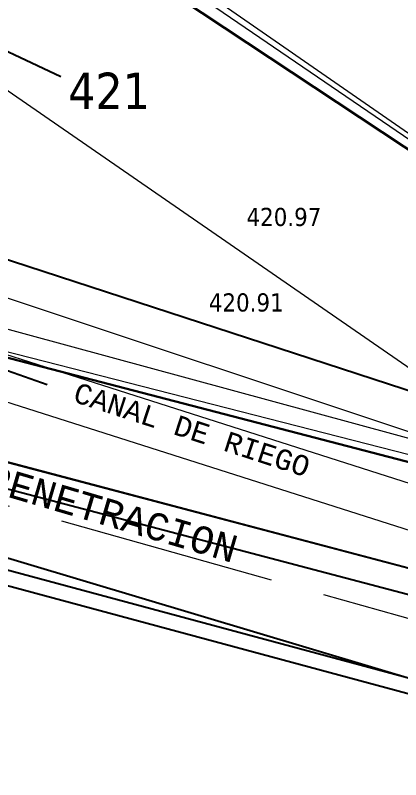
# Model space of a CAD drawing. Header units: metres. Extents: x 2 to 659295185, y -28 to 1124222152.
# Drawn here: x 654891.99 to 654913.23, y 1123112.4 to 1123154.5 of the extents above; entities that cross this region are included whole.
import ezdxf
from ezdxf.enums import TextEntityAlignment as Align

# ---------------------------------------------------------------- set-up
doc = ezdxf.new("R2010")
doc.units = ezdxf.units.M
doc.header["$MEASUREMENT"] = 0
doc.linetypes.add('ACAD_ISO02W100', pattern=[15, 12, -3])
doc.layers.get('0').update_dxf_attribs({"linetype": 'CONTINUOUS'})
for name, color, linetype in [('000PAREDES', 2, 'CONTINUOUS'), ('Cota', 3, 'CONTINUOUS'), ('CURVAS', 2, 'CONTINUOUS'), ('CVL_CURV_G', 42, 'CONTINUOUS'), ('MANZANA', 30, 'CONTINUOUS'), ('texto', 255, 'CONTINUOUS'), ('VIA_ACCESO', 7, 'ACAD_ISO02W100'), ('Vialidad', 1, 'CONTINUOUS')]:
    doc.layers.add(name, color=color, linetype=linetype)
doc.layers.add('acera', color=32, linetype='CONTINUOUS', lineweight=20)
doc.layers.add('LIMITE 2017 IGVSB', color=7, linetype='CONTINUOUS', lineweight=120)
doc.styles.add('MONOTXT4', font='monotxt4.shx')
doc.styles.get("Standard").update_dxf_attribs({"font": 'tahoma.ttf'})
doc.dimstyles.new('ISO-25', dxfattribs={"dimtxt": 2.5, "dimasz": 2.5, "dimexe": 1.25, "dimexo": 0.625, "dimtad": 1, "dimtxsty": 'Standard', "dimcen": 2.5, "dimadec": 0, "dimazin": 0, "dimtfac": 1, "dimtmove": 0, "dimatfit": 3, "dimfxl": 1, "dimarcsym": 0})

# ---------------------------------------------------------------- blocks, each defined once
blk = doc.blocks.new('*D2459')
at = {"layer": 'LIMITE 2017 IGVSB', "color": 0, "lineweight": -2, "transparency": 16777216}
for p, q in [((654864.552, 1123147.5), (654865.625, 1123150.796)), ((654867.616, 1123148.834), (654941.031, 1123124.932)), ((655015, 1123100.85), (654947.081, 1123122.962)), ((655016.691, 1123097.968), (655017.764, 1123101.264))]:
    blk.add_line(p, q, dxfattribs=at)
at = {"layer": 'LIMITE 2017 IGVSB', "color": 0, "lineweight": 0, "transparency": 16777216}
for points in [[(654867.745, 1123149.23), (654867.487, 1123148.438), (654865.238, 1123149.608)], [(655015.129, 1123101.246), (655014.871, 1123100.453), (655017.378, 1123100.076)]]:
    blk.add_solid(points, dxfattribs=at)
at = {"layer": 'LIMITE 2017 IGVSB', "color": 0, "lineweight": 0, "transparency": 16777216, "insert": (654944.054, 1123123.943), "char_height": 2.5, "attachment_point": 5, "rotation": 341.9662}
blk.add_mtext('160', dxfattribs=at)

msp = doc.modelspace()

# ---------------------------------------------------------------- linework, layer by layer
msp.add_line((654893.7554, 1123134.1556), (654886.5783, 1123136.6748))
at = {"lineweight": 30}
msp.add_lwpolyline([(654886.8737, 1123376.4179), (654943.8476, 1123320.4418), (654974.2977, 1123290.8224), (654971.9299, 1123279.7725), (654974.916, 1123275.7498), (654965.9652, 1123245.6902), (654925.6945, 1123255.2906), (654924.7925, 1123251.3936), (654909.2047, 1123255.0016), (654907.4079, 1123241.9804), (654892.1346, 1123244.5281), (654876.2977, 1123171.8224), (654943.1061, 1123127.6342), (654948.3512, 1123120.8818), (654737.653, 1123175.6708)], dxfattribs=at)
msp.add_lwpolyline([(654886.8737, 1123376.4179), (654943.8476, 1123320.4418), (654974.2977, 1123290.8224), (654971.9299, 1123279.7725), (654974.916, 1123275.7498), (654965.9652, 1123245.6902), (654925.6945, 1123255.2906), (654924.7925, 1123251.3936), (654909.2047, 1123255.0016), (654907.4079, 1123241.9804), (654892.1346, 1123244.5281), (654876.2977, 1123171.8224), (654943.1061, 1123127.6342), (654948.3512, 1123120.8818), (654737.653, 1123175.6708)], dxfattribs=at)
msp.add_lwpolyline([(654886.8737, 1123376.4179), (654943.8476, 1123320.4418), (654974.2977, 1123290.8224), (654971.9299, 1123279.7725), (654974.916, 1123275.7498), (654965.9652, 1123245.6902), (654925.6945, 1123255.2906), (654924.7925, 1123251.3936), (654909.2047, 1123255.0016), (654907.4079, 1123241.9804), (654892.1346, 1123244.5281), (654876.2977, 1123171.8224), (654943.1061, 1123127.6342), (654948.3512, 1123120.8818), (654737.653, 1123175.6708)], dxfattribs=at)
at = {"layer": '000PAREDES'}
msp.add_lwpolyline([(654948.3512, 1123120.8818), (654943.1061, 1123127.6342), (654876.2977, 1123171.8224), (654892.1346, 1123244.5281), (654907.4079, 1123241.9804), (654909.2047, 1123255.0016), (654924.7925, 1123251.3936), (654925.6945, 1123255.2906), (654965.9652, 1123245.6902), (654974.916, 1123275.7498), (654971.9299, 1123279.7725), (654974.2977, 1123290.8224), (654943.7736, 1123320.3665), (654886.8737, 1123376.4179), (654833.6867, 1123428.6518), (654765.3984, 1123502.6864), (654747.7375, 1123524.6779), (654708.4749, 1123560.707)], dxfattribs=at)
at = {"layer": 'acera', "flags": 128}
for points in [[(654889.2704, 1123151.9428), (654918.1452, 1123132.0219)], [(654917.5265, 1123130.1414), (654881.1783, 1123140.0168)]]:
    msp.add_lwpolyline(points, dxfattribs=at)
at = {"layer": 'CURVAS', "lineweight": 0}
for points in [[(654888, 1123376), (654945, 1123320), (654976, 1123291), (654973, 1123279), (654976, 1123275), (654967, 1123245), (654927, 1123255), (654926, 1123251), (654910, 1123255), (654909, 1123242), (654893, 1123244), (654879, 1123172), (654944, 1123127), (654950, 1123121), (654739, 1123175)], [(654888, 1123376), (654945, 1123320), (654976, 1123291), (654973, 1123279), (654976, 1123275), (654967, 1123245), (654927, 1123255), (654926, 1123251), (654910, 1123255), (654909, 1123242), (654893, 1123244), (654878, 1123172), (654944, 1123127), (654950, 1123121), (654739, 1123175)]]:
    msp.add_lwpolyline(points, dxfattribs=at)
at = {"layer": 'CVL_CURV_G', "color": 42, "linetype": 'Continuous', "elevation": 421}
msp.add_lwpolyline([(654894.4972, 1123151.1193), (654889.0353, 1123153.6865)], dxfattribs=at)
at = {"layer": 'LIMITE 2017 IGVSB', "color": 5, "lineweight": 0}
for p, q in [((655006.0387, 1123099.1848), (654834.2866, 1123154.1037)), ((655004.7445, 1123097.1112), (654833.5353, 1123151.6644))]:
    msp.add_line(p, q, dxfattribs=at)
at = {"layer": 'LIMITE 2017 IGVSB', "color": 2, "lineweight": 0}
msp.add_line((655016.4983, 1123097.3774), (654864.623, 1123147.872), dxfattribs=at)
at = {"layer": 'MANZANA', "lineweight": -3}
msp.add_line((656566, 1122688), (653627, 1123461), dxfattribs=at)
at = {"layer": 'MANZANA', "color": 40, "true_color": 0xf8d731}
msp.add_lwpolyline([(655104.0934, 1123064.4153), (654993.579, 1123094.0714), (654826.2083, 1123144.1582)], dxfattribs=at)
at = {"layer": 'VIA_ACCESO', "lineweight": 15}
msp.add_lwpolyline([(655007.1853, 1123094.9696), (654842.4708, 1123141.2885), (654476.7096, 1123238.6472), (654476.7096, 1123238.6472)], dxfattribs=at)
at = {"layer": 'Vialidad', "flags": 128}
for points in [[(654928.8581, 1123113.9086), (654440.2985, 1123245.3846)], [(654575.7595, 1123213.4139), (654930.7143, 1123119.5501)]]:
    msp.add_lwpolyline(points, dxfattribs=at)
at = {"layer": 'Vialidad'}
for points in [[(654930.1304, 1123119.7043), (654565.0927, 1123215.9344), (654540.8387, 1123222.7254), (654533.1417, 1123228.7624), (654533.7869, 1123231.285)], [(654505.3477, 1123228.4914), (654538.9677, 1123218.0804), (654564.7407, 1123211.1604), (654927.6624, 1123113.3736)]]:
    msp.add_lwpolyline(points, dxfattribs=at)

# ---------------------------------------------------------------- texts
at = {"layer": 'Cota'}
for s, height, p in [('421', 2, (654894.9083, 1123149.3407)), ('420.97', 1, (654904.7287, 1123142.8964)), ('420.91', 1, (654902.6527, 1123138.1874))]:
    msp.add_text(s, height=height, dxfattribs=at).set_placement(p)
at = {"layer": 'texto', "color": 9, "style": 'MONOTXT4'}
for s, height, rotation, p in [('CANAL DE RIEGO', 1.118375, 341.99678, (654895.0034, 1123132.9208)), ('CAMINO DE PENETRACION', 1.5, 343.62148, (654877.6729, 1123131.5898))]:
    msp.add_text(s, height=height, rotation=rotation, dxfattribs=at).set_placement(p, align=Align.BOTTOM_LEFT)

# ---------------------------------------------------------------- dimensions: what is measured, and where the dimension line sits
at = {"layer": 'LIMITE 2017 IGVSB', "lineweight": 0}
dim = msp.add_linear_dim(base=(654865.2384, 1123149.6079), p1=(655016.4977, 1123097.3733), p2=(654864.3586, 1123146.9056), angle=161.96618, dimstyle='ISO-25', override={"dimtmove": 2}, dxfattribs=at)
dim.commit()
dim.dimension.update_dxf_attribs({"geometry": '*D2459', "text_midpoint": (654944.0542, 1123123.9427), "dimtype": 161})

doc.saveas('drawing.dxf')
